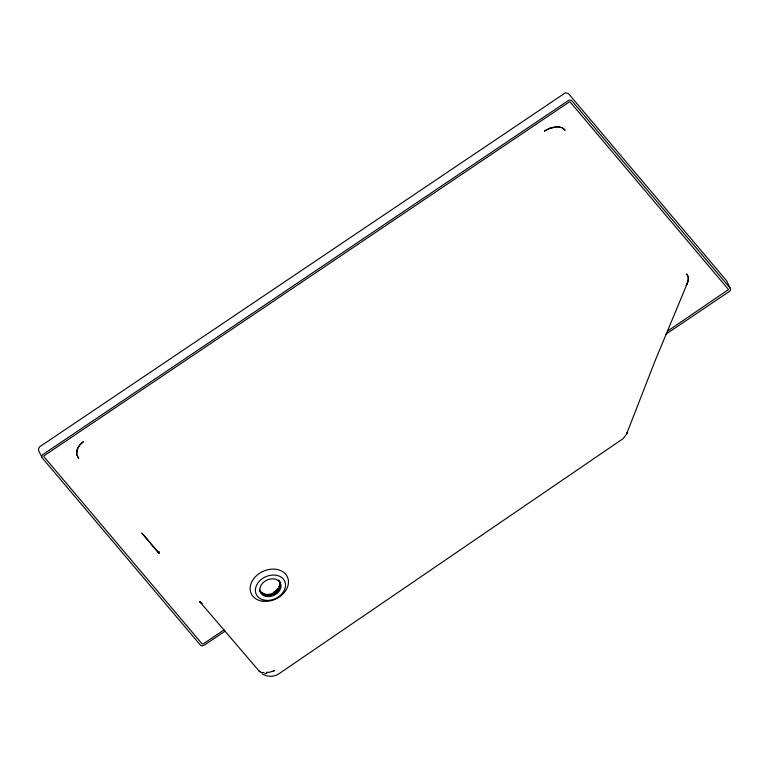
<?xml version="1.0" encoding="UTF-8"?>
<svg xmlns="http://www.w3.org/2000/svg" width="769" height="769" viewBox="0 0 769 769"><rect width="100%" height="100%" fill="white"/><g stroke="black" fill="none" stroke-linecap="round" stroke-linejoin="round"><path stroke-width="1.15" d="M688.188 280.752L688.217 276.696L686.669 274.062L688.217 276.696L688.39 279.954L687.38 283.213L655.399 360.055L626.61 433.899L623.159 438.618L278.762 673.884C273.851 677.172 267.122 677.085 262.21 673.846M688.39 279.954L686.179 285.376L687.38 283.213M150.599 543.443L158.933 553.209L159.423 552.171M224.154 629.821L203.237 643.913L202.112 643.874L43.881 456.613L43.92 455.863L569.377 101.892L570.194 102.066L728.541 289.557L667.396 331.228M225.211 631.07L204.294 645.162A2.961 2.259 -24.9 0 1 200.373 645.047L42.141 457.786A2.961 2.259 -24.9 0 1 43.093 454.392L568.022 100.777A2.961 2.259 -24.9 0 1 571.934 100.893L730.166 288.154A2.961 2.259 -24.9 0 1 729.214 291.547L665.464 334.496M273.476 671.135L274.552 670.462L269.756 672.212L266.266 672.375M549.7 128.5L557.16 126.693L562.293 127.769L564.984 130.048L562.293 127.769C556.17 125.52 549.604 127.827 544.356 131.153L550.844 127.817M266.862 673.5L264.786 673.596M263.94 672.481L261.614 672.596L259.23 671.174L199.661 601.598M202.18 603.473L199.507 601.493L201.315 603.127M259.23 671.174L259.816 671.77M150.138 542.789L141.804 533.023L158.933 553.209M41.757 456.988C41.007 453.998 36.258 449.644 39.738 446.751L565.407 92.789L568.426 93.568L726.657 280.829L730.55 288.952M158.779 551.363L158.866 553.113M279.022 580.384A10.997 8.401 -24.9 0 1 273.62 592.812A10.997 8.401 -24.9 0 1 259.672 590.755M279.695 583.056A10.997 8.401 -24.9 0 1 279.637 584.209M279.397 585.372A10.997 8.401 -24.9 0 1 278.984 586.526M277.657 588.756A10.997 8.401 -24.9 0 1 275.754 590.736M274.62 591.582A10.997 8.401 -24.9 0 1 273.389 592.322M264.036 593.601A10.997 8.401 -24.9 0 1 260.874 591.957M279.012 590.554A14.803 11.304 -24.9 0 1 277.647 591.822M276.119 592.966A14.803 11.304 -24.9 0 1 274.466 593.966M278.839 590.179A14.803 11.304 -24.9 0 1 268.871 595.523M278.647 580.095A10.997 8.401 -24.9 0 1 273.572 594.033A10.997 8.401 -24.9 0 1 259.374 589.323M76.756 452.383L76.717 454.383L78.659 458.478L76.717 454.383C76.169 449.134 79.361 444.549 83.465 441.617C80.159 444.357 76.698 447.769 76.756 452.383M627.148 432.457L626.648 433.831L627.148 432.457M263.008 601.262A19.917 15.217 -24.9 0 0 288.125 579.028A19.917 15.217 -24.9 0 0 256.759 575.443A19.917 15.217 -24.9 0 0 263.008 601.262M264.969 600.262A15.678 11.977 -24.9 0 0 285.366 583.286A15.678 11.977 -24.9 0 0 261.027 579.634A15.678 11.977 -24.9 0 0 264.969 600.262M266.276 596.465A10.997 8.401 -24.9 0 0 280.954 584.892A10.997 8.401 -24.9 0 0 264.113 581.825A10.997 8.401 -24.9 0 0 266.276 596.465"/></g></svg>
